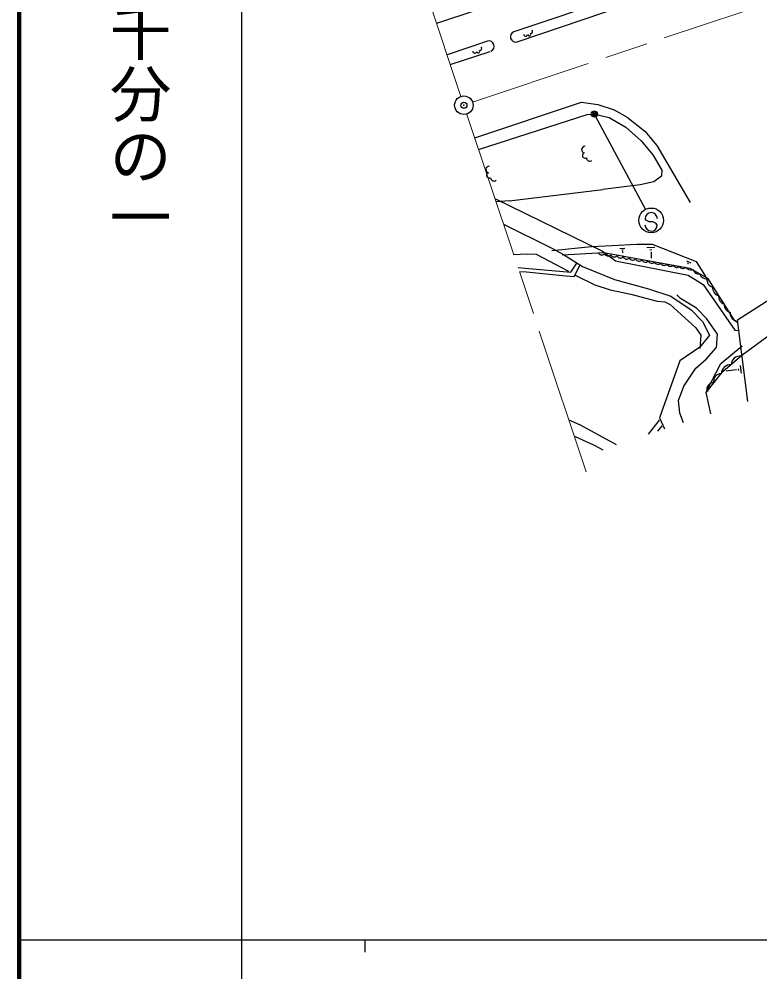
# Model space of a CAD drawing. Units: millimetres, scale not verified. Extents: x 40000 to 680000, y 20000 to 380000.
# Drawn here: x 40000 to 99996, y 202409 to 279545 of the extents above; entities that cross this region are included whole.
import ezdxf
from ezdxf.enums import TextEntityAlignment as Align

# ---------------------------------------------------------------- set-up
doc = ezdxf.new("R2010")
doc.units = ezdxf.units.MM
doc.header["$LTSCALE"] = 1000
doc.header["$PDMODE"] = 32
doc.header["$PDSIZE"] = 500
doc.linetypes.add('CHAIN', pattern=[18.5, 12, -1.5, 3.5, -1.5])
for name, color, linetype, lineweight in [('M-BGD', 7, 'Continuous', 25), ('M-BMK', 2, 'CHAIN', 13), ('M-BMK-SRVR', 3, 'Continuous', 25), ('M-STR-STRC', 7, 'Continuous', 25), ('M-TTL', 2, 'Continuous', 140), ('M-TTL-BAND', 7, 'Continuous', 25)]:
    doc.layers.add(name, color=color, linetype=linetype, lineweight=lineweight)
doc.layers.add('M-OTRS', color=6, linetype='Continuous')
doc.styles.add('@ＭＳ ゴシック', font='')
doc.styles.get('@ＭＳ ゴシック').set_extended_font_data('@MS Gothic')

msp = doc.modelspace()

# ---------------------------------------------------------------- linework, layer by layer
at = {"layer": 'M-BGD'}
for p, q in [((103035, 288905), (73812, 279186)), ((90769, 282099), (80067, 278521)), ((80344, 277704), (91029, 281333)), ((77931, 277762), (74656, 276659)), ((74919, 275871), (78154, 276930)), ((76899, 269940), (85538, 272809)), ((85538, 272809), (86857, 272638)), ((86857, 272638), (88182, 272191)), ((77215, 268995), (85998, 271829)), ((85998, 271829), (86440, 271845)), ((86736, 271816), (87785, 271573)), ((87785, 271573), (89134, 270793)), ((88182, 272191), (89248, 271612)), ((89248, 271612), (90668, 270475)), ((89134, 270793), (90389, 269683)), ((90668, 270475), (91650, 269322)), ((90389, 269683), (91329, 268543)), ((91650, 269322), (94355, 264688)), ((91329, 268543), (92059, 267313)), ((92059, 267313), (92013, 266828)), ((90298, 266121), (87271, 265736)), ((91414, 266357), (90298, 266121)), ((92013, 266828), (91414, 266357)), ((79692, 264826), (87271, 265736)), ((78540, 265028), (87254, 260744)), ((79692, 264826), (78634, 264747)), ((79241, 262928), (83155, 261000)), ((83139, 260798), (86350, 261136)), ((83155, 261000), (84083, 260484)), ((86350, 261136), (87995, 261218)), ((87254, 260744), (88288, 259972)), ((87995, 261218), (90028, 261314)), ((88654, 260976), (89063, 260992)), ((88812, 260859), (88914, 260863)), ((88855, 260738), (88881, 260739)), ((88868, 260739), (88872, 260621)), ((90028, 261314), (91277, 261328)), ((90834, 261061), (91484, 261086)), ((91085, 260875), (91248, 260882)), ((91277, 261328), (94834, 259913)), ((80059, 260478), (81086, 260552)), ((81086, 260552), (81880, 260520)), ((81880, 260520), (84484, 259140)), ((83984, 260466), (87363, 260646)), ((84083, 260484), (85619, 259525)), ((87363, 260646), (94316, 259388)), ((88288, 259972), (94193, 258814)), ((91154, 260683), (91195, 260684)), ((91174, 260683), (91193, 260201)), ((94036, 259961), (94396, 259818)), ((80411, 259423), (80977, 259380)), ((80977, 259380), (84679, 259056)), ((84679, 259056), (85171, 259795)), ((84960, 258696), (85411, 259606)), ((85619, 259525), (88215, 258471)), ((94119, 259678), (94141, 259669)), ((94128, 259799), (94218, 259764)), ((94130, 259674), (94129, 259671)), ((94316, 259388), (95744, 258566)), ((94834, 259913), (95597, 258705)), ((80521, 259097), (81084, 259073)), ((81084, 259073), (84275, 258762)), ((84275, 258762), (84960, 258696)), ((85030, 258809), (86612, 258035)), ((88215, 258471), (90983, 257705)), ((94193, 258814), (95404, 258058)), ((95597, 258705), (95746, 258305)), ((95744, 258566), (97892, 255190)), ((86612, 258035), (87860, 257630)), ((90983, 257705), (92775, 257100)), ((95404, 258058), (97953, 254359)), ((98181, 255187), (102218, 257804)), ((87860, 257630), (89535, 257277)), ((89535, 257277), (91668, 256710)), ((92775, 257100), (94433, 255995)), ((93573, 256923), (93256, 257233)), ((94871, 256142), (93573, 256923)), ((91668, 256710), (92287, 256649)), ((92287, 256649), (92721, 256429)), ((92721, 256429), (94816, 254541)), ((95690, 255265), (94871, 256142)), ((94433, 255995), (95357, 255072)), ((95357, 255072), (95909, 253958)), ((96563, 254039), (95690, 255265)), ((97892, 255190), (98169, 255013)), ((98526, 252412), (98181, 255187)), ((98536, 252337), (102549, 255288)), ((94816, 254541), (95221, 253945)), ((95909, 253958), (95125, 252986)), ((95221, 253945), (95134, 252871)), ((96487, 252930), (96563, 254039)), ((97953, 254359), (98300, 254333)), ((96825, 251658), (98565, 253092)), ((95125, 252986), (93496, 251874)), ((95673, 252053), (96463, 252922)), ((97001, 251006), (98536, 252337)), ((99018, 248590), (98526, 252412)), ((93496, 251874), (91863, 247254)), ((94791, 251274), (95673, 252053)), ((95661, 249419), (96825, 251658)), ((98392, 251493), (98471, 250882)), ((93841, 249820), (94791, 251274)), ((95631, 249305), (97001, 251006)), ((98065, 251141), (97247, 251035)), ((98063, 251160), (98068, 251122)), ((98239, 251241), (98258, 251088)), ((93409, 248680), (93841, 249820)), ((96010, 247586), (95631, 249305)), ((93504, 247649), (93409, 248680)), ((93813, 246853), (93504, 247649)), ((84525, 247105), (85431, 246693)), ((90964, 245944), (91868, 247072)), ((91863, 247254), (92275, 246362)), ((85431, 246693), (88358, 245112)), ((91721, 246185), (92074, 246611)), ((84965, 245787), (85280, 245634)), ((85280, 245634), (85731, 245428)), ((85731, 245428), (86155, 245238)), ((86155, 245238), (86568, 245045)), ((86568, 245045), (86986, 244832)), ((86986, 244832), (87272, 244669))]:
    msp.add_line(p, q, dxfattribs=at)
for centre, radius, start, end in [((80216, 278116), 432, 110.20477, 287.31451), ((81423, 278540), 164, 268.56067, 36.74696), ((78049, 277348), 430, 290.33519, 105.92476), ((81023, 278320), 163, 176.6851, 347.15481), ((81307, 278314), 128, 193.35064, 29.07153), ((76901, 276943), 163, 176.81421, 347.28392), ((77185, 276937), 128, 193.47975, 29.20064), ((77301, 277163), 164, 268.68977, 36.87607), ((85827, 268976), 272, 88.25355, 258.72326), ((85829, 268503), 214, 104.9191, 300.63998), ((86212, 268320), 274, 180.12912, 308.31541), ((78075, 267363), 272, 88.25355, 258.72326), ((78077, 266890), 214, 104.9191, 300.63998), ((78459, 266706), 274, 180.12912, 308.31541), ((87184, 260772), 320, 217.34392, 313.93301), ((87690, 260688), 320, 207.13888, 313.93301), ((88196, 260604), 320, 207.13888, 313.93301), ((88702, 260519), 320, 207.13888, 313.93301), ((89208, 260435), 320, 207.13888, 313.93301), ((89715, 260350), 320, 207.13888, 313.93301), ((90221, 260266), 320, 207.13888, 313.93301), ((90727, 260182), 320, 207.13888, 313.93301), ((91234, 260097), 320, 207.13888, 313.93301), ((91740, 260013), 320, 207.13888, 313.93301), ((92246, 259928), 320, 207.13888, 313.93301), ((92753, 259844), 320, 207.13888, 313.93301), ((93259, 259760), 320, 207.13888, 313.93301), ((93765, 259675), 320, 207.13888, 313.93301), ((94410, 259769), 535, 214.66446, 287.22001), ((95082, 259451), 548, 200.57603, 274.6382), ((95650, 259067), 548, 197.28979, 274.6382), ((96339, 258466), 648, 175.19331, 254.32713), ((96810, 257788), 648, 175.19331, 254.32713), ((97280, 257111), 648, 175.19331, 254.32713), ((97750, 256433), 648, 175.19331, 254.32713), ((98220, 255755), 648, 175.19331, 254.32713), ((98385, 251548), 719, 83.76257, 179.89172), ((97588, 250835), 719, 83.76257, 179.89172), ((96849, 250222), 614, 88.10997, 192.79239), ((96183, 249608), 483, 82.04434, 205.44626)]:
    msp.add_arc(centre, radius, start, end, dxfattribs=at)
msp.add_point((76021, 272571), dxfattribs=at)
at = {"layer": 'M-BMK'}
for p, q in [((75783, 273282), (63975, 308642)), ((121167, 287727), (76732, 272809)), ((76268, 271832), (86292, 241813))]:
    msp.add_line(p, q, dxfattribs=at)
at = {"layer": 'M-BMK-SRVR'}
msp.add_circle((76021, 272571), 750, dxfattribs=at)
at = {"layer": 'M-OTRS'}
msp.add_point((76021, 272571), dxfattribs=at)
at = {"layer": 'M-STR-STRC'}
for p, q in [((86660, 271718), (90718, 264132)), ((90790, 263263), (90691, 263381)), ((91034, 263122), (90790, 263263)), ((91335, 263119), (91034, 263122)), ((91580, 263006), (91335, 263119)), ((91685, 262869), (91580, 263006))]:
    msp.add_line(p, q, dxfattribs=at)
for centre, radius in [((86589, 271850), 150), ((86589, 271850), 120), ((86589, 271850), 90), ((86589, 271850), 60), ((86589, 271850), 30), ((91190, 263250), 1000)]:
    msp.add_circle(centre, radius, dxfattribs=at)
for centre, start, end in [((91191, 263375), 359.2899, 179.2899), ((91185, 262875), 179.2899, 359.2899)]:
    msp.add_arc(centre, 500, start, end, dxfattribs=at)
msp.add_point((86589, 271850), dxfattribs=at)
at = {"layer": 'M-TTL'}
msp.add_line((40000, 380000), (40000, 20000), dxfattribs=at)
at = {"layer": 'M-TTL-BAND'}
for p, q in [((58000, 370000), (58000, 20000)), ((40000, 205000), (579000, 205000)), ((68000, 205000), (68000, 204000))]:
    msp.add_line(p, q, dxfattribs=at)

# ---------------------------------------------------------------- texts
at = {"layer": 'M-TTL-BAND', "style": '@ＭＳ ゴシック'}
msp.add_text('縮尺千分の一', height=3666, rotation=270, dxfattribs=at).set_placement((49777, 261030), align=Align.MIDDLE_RIGHT)

doc.saveas('drawing.dxf')
